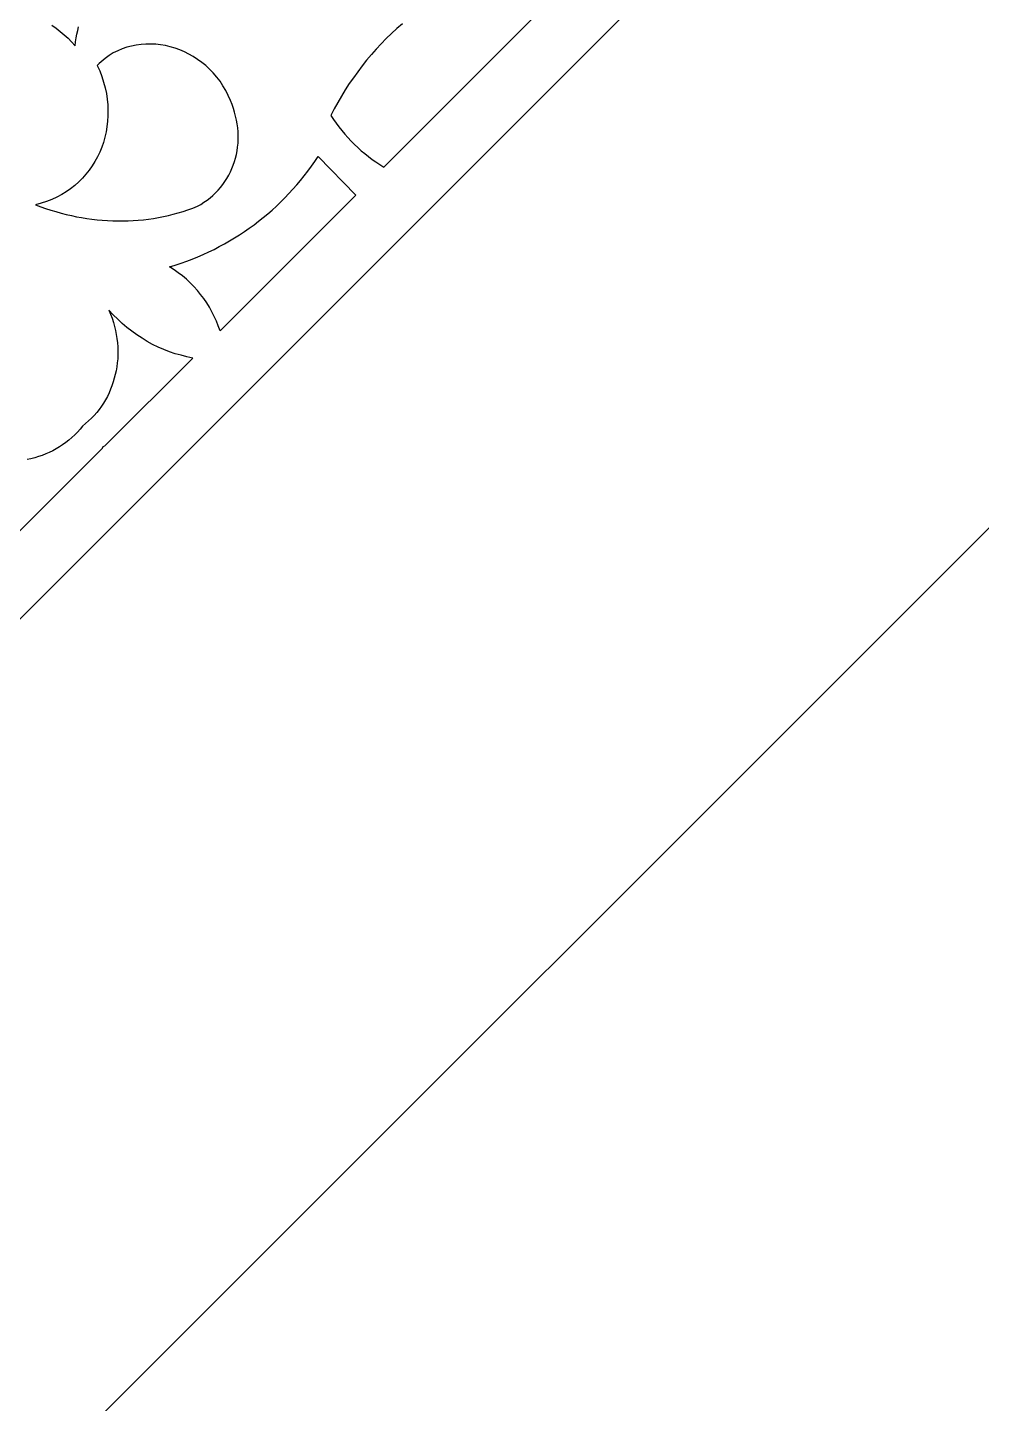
# Model space of a CAD drawing. Extents: x -3069 to -2029, y 258 to 1298.
# Drawn here: x -2195.6 to -2118.8, y 402.9 to 513.7 of the extents above; entities that cross this region are included whole.
import ezdxf

# ---------------------------------------------------------------- set-up
doc = ezdxf.new("R2010")
doc.units = 0
doc.layers.add('LAYER_1', color=18, linetype='CONTINUOUS')
doc.layers.add('LAYER_2', color=174, linetype='CONTINUOUS')

msp = doc.modelspace()

# ---------------------------------------------------------------- linework, layer by layer
at = {"layer": 'LAYER_1'}
for points in [[(-2333.8, 257.75), (-2029.19, 562.36), (-2029.19, 993.14), (-2333.8, 1297.75), (-2764.58, 1297.75), (-3069.19, 993.14), (-3069.19, 562.36), (-2764.58, 257.75)], [(-2179.23, 507.82), (-2179.41, 508.23), (-2179.61, 508.63), (-2179.83, 509.01), (-2180.07, 509.38), (-2180.33, 509.72), (-2180.61, 510.05), (-2180.91, 510.35), (-2181.21, 510.64), (-2181.54, 510.9), (-2181.87, 511.14), (-2182.22, 511.37), (-2182.58, 511.57), (-2182.94, 511.75), (-2183.31, 511.91), (-2183.69, 512.05), (-2184.08, 512.16), (-2184.47, 512.25), (-2184.86, 512.32), (-2185.25, 512.36), (-2185.65, 512.38), (-2186.04, 512.38), (-2186.43, 512.35), (-2186.82, 512.3), (-2187.2, 512.22), (-2187.58, 512.12), (-2187.95, 511.99), (-2188.31, 511.84), (-2188.66, 511.66), (-2189, 511.45), (-2189.33, 511.22), (-2189.49, 511.09), (-2189.65, 510.95), (-2189.8, 510.81), (-2189.95, 510.66), (-2189.75, 510.21), (-2189.58, 509.76), (-2189.44, 509.3), (-2189.32, 508.85), (-2189.22, 508.39), (-2189.15, 507.94), (-2189.11, 507.49), (-2189.09, 507.04), (-2189.09, 506.6), (-2189.12, 506.16), (-2189.17, 505.72), (-2189.24, 505.3), (-2189.34, 504.88), (-2189.46, 504.46), (-2189.59, 504.06), (-2189.76, 503.67), (-2189.94, 503.29), (-2190.14, 502.92), (-2190.36, 502.56), (-2190.6, 502.22), (-2190.87, 501.89), (-2191.15, 501.57), (-2191.45, 501.27), (-2191.77, 500.99), (-2192.1, 500.72), (-2192.45, 500.48), (-2192.82, 500.25), (-2193.21, 500.05), (-2193.62, 499.86), (-2194.04, 499.7), (-2194.47, 499.56), (-2194.92, 499.44), (-2194.51, 499.28), (-2194.11, 499.14), (-2193.7, 499), (-2193.28, 498.88), (-2192.87, 498.76), (-2192.46, 498.66), (-2192.04, 498.56), (-2191.63, 498.47), (-2191.21, 498.4), (-2190.8, 498.33), (-2190.38, 498.27), (-2189.96, 498.22), (-2189.55, 498.19), (-2189.13, 498.16), (-2188.71, 498.14), (-2188.3, 498.13), (-2187.89, 498.13), (-2187.47, 498.14), (-2187.06, 498.16), (-2186.65, 498.19), (-2186.24, 498.23), (-2185.83, 498.28), (-2185.43, 498.34), (-2185.02, 498.41), (-2184.62, 498.49), (-2184.22, 498.58), (-2183.83, 498.67), (-2183.43, 498.78), (-2183.04, 498.9), (-2182.66, 499.03), (-2182.27, 499.17), (-2181.89, 499.31), (-2181.62, 499.46), (-2181.36, 499.63), (-2181.1, 499.8), (-2180.86, 499.99), (-2180.64, 500.19), (-2180.42, 500.39), (-2180.21, 500.61), (-2180.02, 500.83), (-2179.84, 501.07), (-2179.67, 501.31), (-2179.51, 501.56), (-2179.36, 501.82), (-2179.23, 502.08), (-2179.11, 502.35), (-2179, 502.63), (-2178.9, 502.91), (-2178.82, 503.2), (-2178.75, 503.49), (-2178.7, 503.78), (-2178.65, 504.08), (-2178.62, 504.39), (-2178.61, 504.69), (-2178.6, 505), (-2178.62, 505.31), (-2178.64, 505.62), (-2178.68, 505.94), (-2178.74, 506.25), (-2178.81, 506.57), (-2178.89, 506.88), (-2178.99, 507.19), (-2179.1, 507.51)], [(-2180.07, 489.28), (-2180.21, 489.68), (-2180.36, 490.06), (-2180.53, 490.44), (-2180.72, 490.82), (-2180.92, 491.18), (-2181.14, 491.53), (-2181.38, 491.88), (-2181.63, 492.21), (-2181.89, 492.53), (-2182.17, 492.84), (-2182.47, 493.14), (-2182.78, 493.43), (-2183.1, 493.7), (-2183.43, 493.96), (-2183.77, 494.2), (-2184.13, 494.43), (-2183.67, 494.58), (-2183.21, 494.73), (-2182.75, 494.89), (-2182.3, 495.06), (-2181.86, 495.24), (-2181.42, 495.43), (-2180.98, 495.63), (-2180.55, 495.84), (-2180.13, 496.06), (-2179.71, 496.29), (-2179.3, 496.52), (-2178.89, 496.76), (-2178.49, 497.02), (-2178.1, 497.28), (-2177.71, 497.55), (-2177.33, 497.82), (-2176.96, 498.11), (-2176.59, 498.4), (-2176.22, 498.7), (-2175.87, 499.01), (-2175.52, 499.33), (-2175.18, 499.66), (-2174.84, 499.99), (-2174.52, 500.33), (-2174.2, 500.68), (-2173.89, 501.03), (-2173.58, 501.39), (-2173.28, 501.76), (-2172.99, 502.14), (-2172.71, 502.53), (-2172.44, 502.92), (-2172.17, 503.31), (-2169.13, 500.22)]]:
    msp.add_lwpolyline(points, close=True, dxfattribs=at)
for points in [[(-2165.38, 514.02), (-2165.83, 513.63), (-2166.26, 513.23), (-2166.68, 512.82), (-2167.09, 512.4), (-2167.49, 511.97), (-2167.88, 511.53), (-2168.26, 511.08), (-2168.63, 510.62), (-2168.98, 510.15), (-2169.33, 509.67), (-2169.66, 509.19), (-2169.98, 508.69), (-2170.29, 508.19), (-2170.58, 507.67), (-2170.87, 507.15), (-2171.14, 506.62), (-2170.93, 506.31), (-2170.72, 506), (-2170.49, 505.7), (-2170.26, 505.41), (-2170.02, 505.12), (-2169.77, 504.84), (-2169.51, 504.57), (-2169.25, 504.3), (-2168.98, 504.04), (-2168.7, 503.79), (-2168.41, 503.55), (-2168.12, 503.32), (-2167.82, 503.09), (-2167.51, 502.88), (-2167.2, 502.67), (-2166.88, 502.47), (-2153.73, 515.61)], [(-2193.61, 513.89), (-2193.27, 513.66), (-2192.94, 513.4), (-2192.62, 513.13), (-2192.31, 512.85), (-2192.02, 512.55), (-2191.73, 512.24), (-2191.7, 512.56), (-2191.65, 512.87), (-2191.6, 513.17), (-2191.53, 513.47), (-2191.46, 513.77)], [(-2196.61, 472.74), (-2189.64, 479.71), (-2189.53, 479.84), (-2189.48, 479.96), (-2189.35, 480.01), (-2189.23, 480.12), (-2182.26, 487.09), (-2182.74, 487.19), (-2183.21, 487.31), (-2183.68, 487.44), (-2184.15, 487.6), (-2184.6, 487.78), (-2185.05, 487.97), (-2185.5, 488.19), (-2185.93, 488.43), (-2186.35, 488.68), (-2186.77, 488.95), (-2187.17, 489.24), (-2187.56, 489.55), (-2187.95, 489.87), (-2188.31, 490.21), (-2188.67, 490.57), (-2189.01, 490.94), (-2188.88, 490.62), (-2188.76, 490.29), (-2188.65, 489.96), (-2188.56, 489.64), (-2188.49, 489.31), (-2188.42, 488.98), (-2188.37, 488.65), (-2188.33, 488.32), (-2188.31, 487.99), (-2188.3, 487.67), (-2188.3, 487.34), (-2188.31, 487.02), (-2188.34, 486.7), (-2188.38, 486.38), (-2188.43, 486.07), (-2188.5, 485.76), (-2188.58, 485.46), (-2188.66, 485.16), (-2188.77, 484.86), (-2188.88, 484.57), (-2189, 484.28), (-2189.14, 484), (-2189.29, 483.73), (-2189.45, 483.46), (-2189.62, 483.2), (-2189.81, 482.95), (-2190, 482.7), (-2190.21, 482.47), (-2190.43, 482.24), (-2190.65, 482.02), (-2190.89, 481.81), (-2191.14, 481.61), (-2191.34, 481.36), (-2191.55, 481.12), (-2191.77, 480.89), (-2192, 480.68), (-2192.24, 480.47), (-2192.48, 480.28), (-2192.74, 480.1), (-2193, 479.93), (-2193.26, 479.77), (-2193.54, 479.62), (-2193.82, 479.48), (-2194.1, 479.36), (-2194.39, 479.25), (-2194.69, 479.15), (-2194.99, 479.06), (-2195.29, 478.98), (-2195.6, 478.92)]]:
    msp.add_lwpolyline(points, dxfattribs=at)
at = {"layer": 'LAYER_2'}
msp.add_lwpolyline([(-2354.51, 307.75), (-2079.19, 583.07), (-2079.19, 972.43), (-2354.51, 1247.75), (-2743.87, 1247.75), (-3019.19, 972.43), (-3019.19, 583.07), (-2743.87, 307.75)], close=True, dxfattribs=at)

doc.saveas('drawing.dxf')
